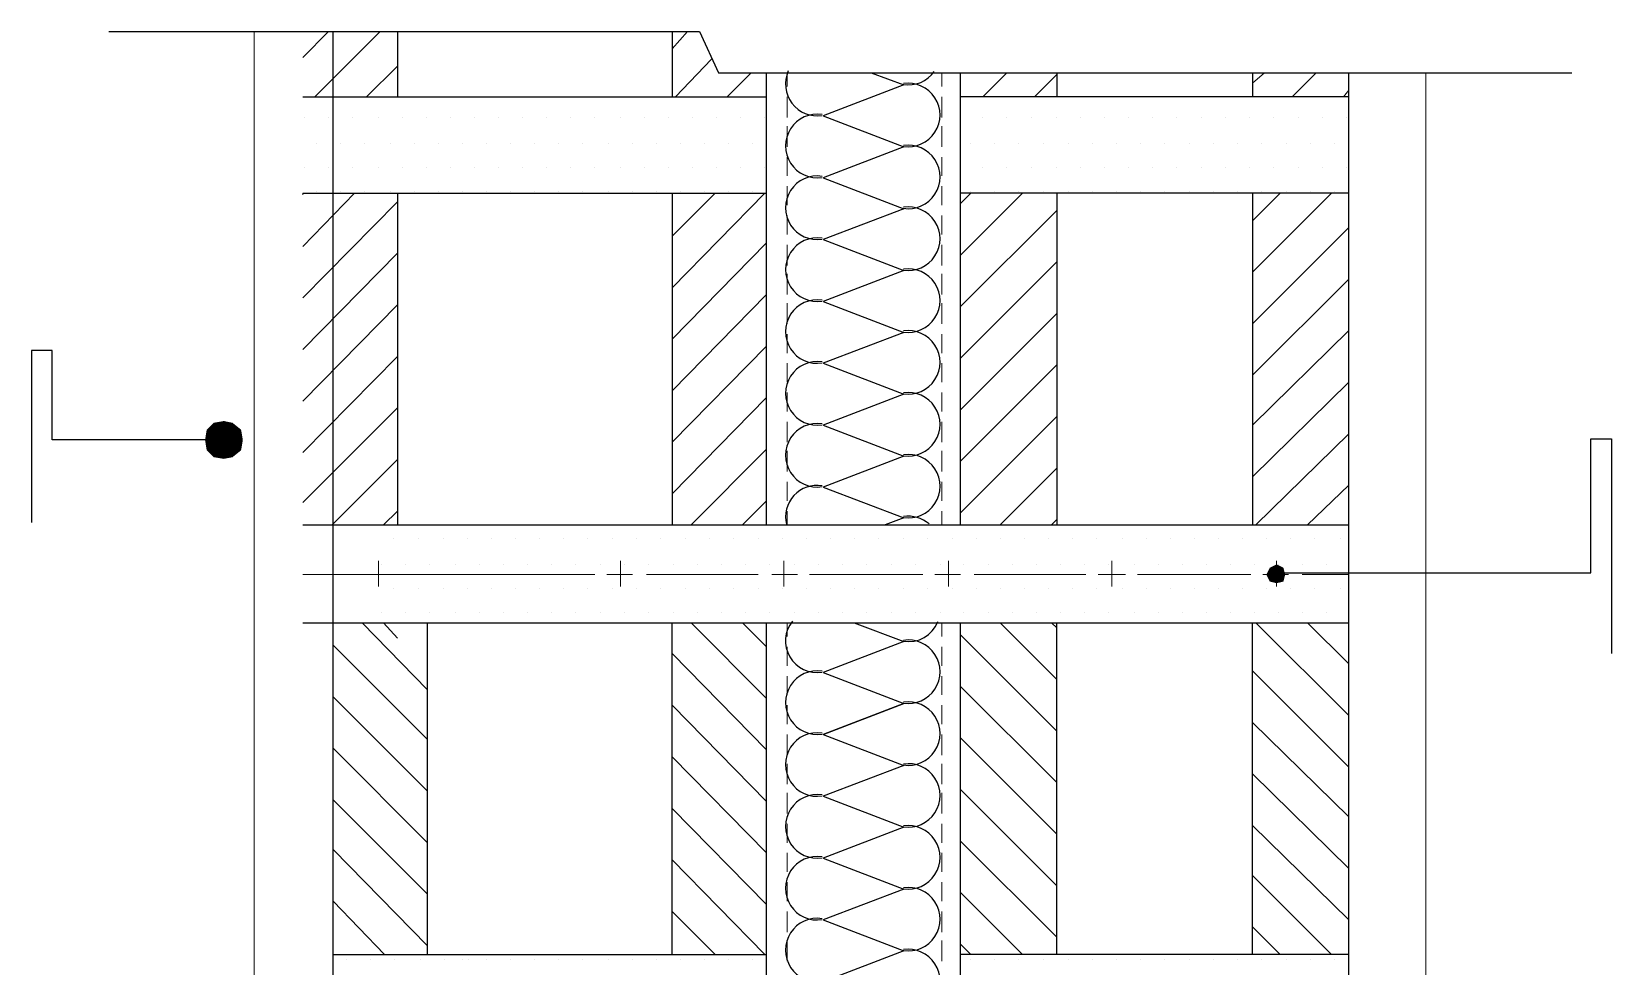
# Model space of a CAD drawing. Header units: inches. Extents: x -351 to 2582, y -266 to 144.
# Drawn here: x 280.664 to 282.249, y -56.048 to -55.111 of the extents above; entities that cross this region are included whole.
import ezdxf

# ---------------------------------------------------------------- set-up
doc = ezdxf.new("R2010")
doc.units = ezdxf.units.IN
doc.header["$MEASUREMENT"] = 0
doc.layers.add('PDF2_Geometry', color=7, linetype='Continuous')
doc.layers.add('WALL', color=7, linetype='Continuous')

# ---------------------------------------------------------------- blocks, each defined once
blk = doc.blocks.new('A$C5888202B')
at = {"layer": 'PDF2_Geometry', "lineweight": 25}
for p, q in [((-0.7315, 0.0423), (-0.0955, 0.0423)), ((-0.4901, -3.8923), (-0.4901, 0.0423)), ((-0.4209, 0.0423), (-0.4209, -0.028)), ((-0.1251, 0.0423), (-0.1251, -0.028)), ((-0.0955, 0.0423), (-0.0752, -0.0021)), ((-0.0752, -0.0021), (0.8438, -0.0021)), ((-0.0234, -0.4884), (-0.0234, -0.0021)), ((0.1245, -0.015), (0.0376, -0.0483)), ((0.0894, -0.0021), (0.1245, -0.015)), ((0.1856, -0.4884), (0.1856, -0.0021)), ((0.2891, -0.0021), (0.2891, -0.028)), ((0.4999, -0.0021), (0.4999, -0.028)), ((0.6034, -3.848), (0.6034, -0.0021)), ((-0.5226, -0.028), (-0.0234, -0.028)), ((0.6034, -0.028), (0.1856, -0.028)), ((0.0376, -0.0483), (0.1245, -0.0816)), ((0.1245, -0.0816), (0.0376, -0.1149)), ((0.1245, -0.0816), (0.0376, -0.1149)), ((0.0376, -0.1149), (0.1245, -0.1482)), ((-0.5226, -0.1315), (-0.0234, -0.1315)), ((-0.4209, -0.1315), (-0.4209, -0.4884)), ((-0.1251, -0.1315), (-0.1251, -0.4884)), ((0.6034, -0.1315), (0.1856, -0.1315)), ((0.2891, -0.1315), (0.2891, -0.4884)), ((0.4999, -0.1315), (0.4999, -0.4884)), ((0.1245, -0.1482), (0.0376, -0.1814)), ((0.0376, -0.1814), (0.1245, -0.2147)), ((0.1245, -0.2147), (0.0376, -0.248)), ((0.0376, -0.248), (0.1245, -0.2813)), ((0.1245, -0.2813), (0.0376, -0.3146)), ((0.0376, -0.3146), (0.1245, -0.3479)), ((0.1245, -0.3479), (0.0376, -0.3811)), ((0.0376, -0.3811), (0.1245, -0.4144)), ((0.1245, -0.4144), (0.0376, -0.4477)), ((0.0376, -0.4477), (0.1245, -0.481)), ((-0.5226, -0.4884), (0.6034, -0.4884)), ((0.1245, -0.481), (0.1042, -0.4884)), ((-0.4246, -0.5032), (-0.4246, -0.5032)), ((-0.3987, -0.5032), (-0.3987, -0.5032)), ((-0.371, -0.5032), (-0.371, -0.5032)), ((-0.3451, -0.5032), (-0.3451, -0.5032)), ((-0.3192, -0.5032), (-0.3192, -0.5032)), ((-0.2933, -0.5032), (-0.2933, -0.5032)), ((-0.2674, -0.5032), (-0.2674, -0.5032)), ((-0.2416, -0.5032), (-0.2416, -0.5032)), ((-0.2157, -0.5032), (-0.2157, -0.5032)), ((-0.1898, -0.5032), (-0.1898, -0.5032)), ((-0.1639, -0.5032), (-0.1639, -0.5032)), ((-0.138, -0.5032), (-0.138, -0.5032)), ((-0.1103, -0.5032), (-0.1103, -0.5032)), ((-0.0844, -0.5032), (-0.0844, -0.5032)), ((-0.0585, -0.5032), (-0.0585, -0.5032)), ((-0.0326, -0.5032), (-0.0326, -0.5032)), ((-0.0067, -0.5032), (-0.0067, -0.5032)), ((0.0191, -0.5032), (0.0191, -0.5032)), ((0.045, -0.5032), (0.045, -0.5032)), ((0.0709, -0.5032), (0.0709, -0.5032)), ((0.0968, -0.5032), (0.0968, -0.5032)), ((0.1245, -0.5032), (0.1245, -0.5032)), ((0.1504, -0.5032), (0.1504, -0.5032)), ((0.1763, -0.5032), (0.1763, -0.5032)), ((0.2022, -0.5032), (0.2022, -0.5032)), ((0.2281, -0.5032), (0.2281, -0.5032)), ((0.254, -0.5032), (0.254, -0.5032)), ((0.2798, -0.5032), (0.2798, -0.5032)), ((0.3057, -0.5032), (0.3057, -0.5032)), ((0.3316, -0.5032), (0.3316, -0.5032)), ((0.3594, -0.5032), (0.3594, -0.5032)), ((0.3852, -0.5032), (0.3852, -0.5032)), ((0.4111, -0.5032), (0.4111, -0.5032)), ((0.437, -0.5032), (0.437, -0.5032)), ((0.4629, -0.5032), (0.4629, -0.5032)), ((0.4888, -0.5032), (0.4888, -0.5032)), ((0.5147, -0.5032), (0.5147, -0.5032)), ((0.5406, -0.5032), (0.5406, -0.5032)), ((0.5664, -0.5032), (0.5664, -0.5032)), ((0.5942, -0.5032), (0.5942, -0.5032)), ((-0.4376, -0.5309), (-0.4376, -0.5309)), ((-0.4117, -0.5309), (-0.4117, -0.5309)), ((-0.3858, -0.5309), (-0.3858, -0.5309)), ((-0.358, -0.5309), (-0.358, -0.5309)), ((-0.3322, -0.5309), (-0.3322, -0.5309)), ((-0.3063, -0.5309), (-0.3063, -0.5309)), ((-0.2804, -0.5309), (-0.2804, -0.5309)), ((-0.2545, -0.5309), (-0.2545, -0.5309)), ((-0.2286, -0.5309), (-0.2286, -0.5309)), ((-0.2027, -0.5309), (-0.2027, -0.5309)), ((-0.1768, -0.5309), (-0.1768, -0.5309)), ((-0.151, -0.5309), (-0.151, -0.5309)), ((-0.1232, -0.5309), (-0.1232, -0.5309)), ((-0.0973, -0.5309), (-0.0973, -0.5309)), ((-0.0715, -0.5309), (-0.0715, -0.5309)), ((-0.0456, -0.5309), (-0.0456, -0.5309)), ((-0.0197, -0.5309), (-0.0197, -0.5309)), ((0.0062, -0.5309), (0.0062, -0.5309)), ((0.0321, -0.5309), (0.0321, -0.5309)), ((0.058, -0.5309), (0.058, -0.5309)), ((0.0839, -0.5309), (0.0839, -0.5309)), ((0.1116, -0.5309), (0.1116, -0.5309)), ((0.1375, -0.5309), (0.1375, -0.5309)), ((0.1634, -0.5309), (0.1634, -0.5309)), ((0.1892, -0.5309), (0.1892, -0.5309)), ((0.2151, -0.5309), (0.2151, -0.5309)), ((0.241, -0.5309), (0.241, -0.5309)), ((0.2669, -0.5309), (0.2669, -0.5309)), ((0.2928, -0.5309), (0.2928, -0.5309)), ((0.3187, -0.5309), (0.3187, -0.5309)), ((0.3446, -0.5309), (0.3446, -0.5309)), ((0.3723, -0.5309), (0.3723, -0.5309)), ((0.3982, -0.5309), (0.3982, -0.5309)), ((0.4241, -0.5309), (0.4241, -0.5309)), ((0.45, -0.5309), (0.45, -0.5309)), ((0.4758, -0.5309), (0.4758, -0.5309)), ((0.5017, -0.5309), (0.5017, -0.5309)), ((0.5276, -0.5309), (0.5276, -0.5309)), ((0.5535, -0.5309), (0.5535, -0.5309)), ((0.5794, -0.5309), (0.5794, -0.5309)), ((-0.4246, -0.5568), (-0.4246, -0.5568)), ((-0.3987, -0.5568), (-0.3987, -0.5568)), ((-0.371, -0.5568), (-0.371, -0.5568)), ((-0.3451, -0.5568), (-0.3451, -0.5568)), ((-0.3192, -0.5568), (-0.3192, -0.5568)), ((-0.2933, -0.5568), (-0.2933, -0.5568)), ((-0.2674, -0.5568), (-0.2674, -0.5568)), ((-0.2416, -0.5568), (-0.2416, -0.5568)), ((-0.2157, -0.5568), (-0.2157, -0.5568)), ((-0.1898, -0.5568), (-0.1898, -0.5568)), ((-0.1639, -0.5568), (-0.1639, -0.5568)), ((-0.138, -0.5568), (-0.138, -0.5568)), ((-0.1103, -0.5568), (-0.1103, -0.5568)), ((-0.0844, -0.5568), (-0.0844, -0.5568)), ((-0.0585, -0.5568), (-0.0585, -0.5568)), ((-0.0326, -0.5568), (-0.0326, -0.5568)), ((-0.0067, -0.5568), (-0.0067, -0.5568)), ((0.0191, -0.5568), (0.0191, -0.5568)), ((0.045, -0.5568), (0.045, -0.5568)), ((0.0709, -0.5568), (0.0709, -0.5568)), ((0.0968, -0.5568), (0.0968, -0.5568)), ((0.1245, -0.5568), (0.1245, -0.5568)), ((0.1504, -0.5568), (0.1504, -0.5568)), ((0.1763, -0.5568), (0.1763, -0.5568)), ((0.2022, -0.5568), (0.2022, -0.5568)), ((0.2281, -0.5568), (0.2281, -0.5568)), ((0.254, -0.5568), (0.254, -0.5568)), ((0.2798, -0.5568), (0.2798, -0.5568)), ((0.3057, -0.5568), (0.3057, -0.5568)), ((0.3316, -0.5568), (0.3316, -0.5568)), ((0.3594, -0.5568), (0.3594, -0.5568)), ((0.3852, -0.5568), (0.3852, -0.5568)), ((0.4111, -0.5568), (0.4111, -0.5568)), ((0.437, -0.5568), (0.437, -0.5568)), ((0.4629, -0.5568), (0.4629, -0.5568)), ((0.4888, -0.5568), (0.4888, -0.5568)), ((0.5147, -0.5568), (0.5147, -0.5568)), ((0.5406, -0.5568), (0.5406, -0.5568)), ((0.5664, -0.5568), (0.5664, -0.5568)), ((0.5942, -0.5568), (0.5942, -0.5568)), ((-0.5226, -0.5938), (0.6034, -0.5938)), ((-0.4376, -0.5827), (-0.4376, -0.5827)), ((-0.4117, -0.5827), (-0.4117, -0.5827)), ((-0.3884, -0.9506), (-0.3884, -0.5938)), ((-0.3858, -0.5827), (-0.3858, -0.5827)), ((-0.358, -0.5827), (-0.358, -0.5827)), ((-0.3322, -0.5827), (-0.3322, -0.5827)), ((-0.3063, -0.5827), (-0.3063, -0.5827)), ((-0.2804, -0.5827), (-0.2804, -0.5827)), ((-0.2545, -0.5827), (-0.2545, -0.5827)), ((-0.2286, -0.5827), (-0.2286, -0.5827)), ((-0.2027, -0.5827), (-0.2027, -0.5827)), ((-0.1768, -0.5827), (-0.1768, -0.5827)), ((-0.151, -0.5827), (-0.151, -0.5827)), ((-0.1251, -0.9506), (-0.1251, -0.5938)), ((-0.1232, -0.5827), (-0.1232, -0.5827)), ((-0.0973, -0.5827), (-0.0973, -0.5827)), ((-0.0715, -0.5827), (-0.0715, -0.5827)), ((-0.0456, -0.5827), (-0.0456, -0.5827)), ((-0.0234, -1.8733), (-0.0234, -0.5938)), ((-0.0197, -0.5827), (-0.0197, -0.5827)), ((0.0062, -0.5827), (0.0062, -0.5827)), ((0.0321, -0.5827), (0.0321, -0.5827)), ((0.058, -0.5827), (0.058, -0.5827)), ((0.0709, -0.5938), (0.1245, -0.6141)), ((0.0839, -0.5827), (0.0839, -0.5827)), ((0.1116, -0.5827), (0.1116, -0.5827)), ((0.1375, -0.5827), (0.1375, -0.5827)), ((0.1634, -0.5827), (0.1634, -0.5827)), ((0.1856, -1.8733), (0.1856, -0.5938)), ((0.1892, -0.5827), (0.1892, -0.5827)), ((0.2151, -0.5827), (0.2151, -0.5827)), ((0.241, -0.5827), (0.241, -0.5827)), ((0.2669, -0.5827), (0.2669, -0.5827)), ((0.2891, -0.9506), (0.2891, -0.5938)), ((0.2928, -0.5827), (0.2928, -0.5827)), ((0.3187, -0.5827), (0.3187, -0.5827)), ((0.3446, -0.5827), (0.3446, -0.5827)), ((0.3723, -0.5827), (0.3723, -0.5827)), ((0.3982, -0.5827), (0.3982, -0.5827)), ((0.4241, -0.5827), (0.4241, -0.5827)), ((0.45, -0.5827), (0.45, -0.5827)), ((0.4758, -0.5827), (0.4758, -0.5827)), ((0.4999, -0.9506), (0.4999, -0.5938)), ((0.5017, -0.5827), (0.5017, -0.5827)), ((0.5276, -0.5827), (0.5276, -0.5827)), ((0.5535, -0.5827), (0.5535, -0.5827)), ((0.5794, -0.5827), (0.5794, -0.5827)), ((0.1245, -0.6141), (0.0376, -0.6474)), ((0.0376, -0.6474), (0.1245, -0.6807)), ((0.0376, -0.7139), (0.1245, -0.6807)), ((0.1245, -0.6807), (0.0376, -0.7139)), ((0.0376, -0.7139), (0.1245, -0.7472)), ((0.1245, -0.7472), (0.0376, -0.7805)), ((0.0376, -0.7805), (0.1245, -0.8138)), ((0.1245, -0.8138), (0.0376, -0.8471)), ((0.0376, -0.8471), (0.1245, -0.8804)), ((0.1245, -0.8804), (0.0376, -0.9136)), ((0.0376, -0.9136), (0.1245, -0.9469)), ((-0.4901, -0.9506), (-0.0234, -0.9506)), ((0.1245, -0.9469), (0.0376, -0.9802)), ((0.6034, -0.9506), (0.1856, -0.9506))]:
    blk.add_line(p, q, dxfattribs=at)
at = {"layer": 'PDF2_Geometry', "lineweight": 18}
for p, q in [((-0.5752, -3.8923), (-0.5752, 0.0423)), ((0.6866, -3.848), (0.6866, -0.0021)), ((-0.4413, -0.5272), (-0.4413, -0.5549)), ((-0.1805, -0.5272), (-0.1805, -0.5549)), ((-0.0049, -0.5272), (-0.0049, -0.5549)), ((0.1726, -0.5272), (0.1726, -0.5549)), ((0.3483, -0.5272), (0.3483, -0.5549)), ((0.5258, -0.5272), (0.5258, -0.5549)), ((-0.5226, -0.542), (-0.2083, -0.542)), ((-0.456, -0.542), (-0.4265, -0.542)), ((-0.1953, -0.542), (-0.1676, -0.542)), ((-0.1528, -0.542), (-0.0326, -0.542)), ((-0.0178, -0.542), (0.0099, -0.542)), ((0.0228, -0.542), (0.1449, -0.542)), ((0.1578, -0.542), (0.1856, -0.542)), ((0.2003, -0.542), (0.3205, -0.542)), ((0.3335, -0.542), (0.3631, -0.542)), ((0.376, -0.542), (0.498, -0.542)), ((0.511, -0.542), (0.5387, -0.542)), ((0.5535, -0.542), (0.6034, -0.542))]:
    blk.add_line(p, q, dxfattribs=at)
at = {"layer": 'PDF2_Geometry', "color": 8, "lineweight": 18, "true_color": 0x7f7f7f}
for p, q in [((-0.5226, 0.0145), (-0.4949, 0.0423)), ((-0.5097, -0.028), (-0.4394, 0.0423)), ((-0.1251, 0.0238), (-0.1084, 0.0423)), ((-0.4542, -0.028), (-0.4209, 0.0053)), ((-0.1214, -0.028), (-0.0826, 0.0127)), ((-0.0659, -0.028), (-0.04, -0.0021)), ((0.2096, -0.028), (0.2355, -0.0021)), ((0.2651, -0.028), (0.2891, -0.0039)), ((0.4999, -0.0132), (0.5128, -0.0021)), ((0.5424, -0.028), (0.5683, -0.0021)), ((0.5979, -0.028), (0.6034, -0.0206)), ((-0.5208, -0.0502), (-0.5208, -0.0502)), ((-0.4949, -0.0502), (-0.4949, -0.0502)), ((-0.469, -0.0502), (-0.469, -0.0502)), ((-0.4413, -0.0502), (-0.4413, -0.0502)), ((-0.4154, -0.0502), (-0.4154, -0.0502)), ((-0.3895, -0.0502), (-0.3895, -0.0502)), ((-0.3636, -0.0502), (-0.3636, -0.0502)), ((-0.3377, -0.0502), (-0.3377, -0.0502)), ((-0.3118, -0.0502), (-0.3118, -0.0502)), ((-0.2859, -0.0502), (-0.2859, -0.0502)), ((-0.2601, -0.0502), (-0.2601, -0.0502)), ((-0.2342, -0.0502), (-0.2342, -0.0502)), ((-0.2083, -0.0502), (-0.2083, -0.0502)), ((-0.1805, -0.0502), (-0.1805, -0.0502)), ((-0.1547, -0.0502), (-0.1547, -0.0502)), ((-0.1288, -0.0502), (-0.1288, -0.0502)), ((-0.1029, -0.0502), (-0.1029, -0.0502)), ((-0.077, -0.0502), (-0.077, -0.0502)), ((-0.0511, -0.0502), (-0.0511, -0.0502)), ((-0.0252, -0.0502), (-0.0252, -0.0502)), ((0.2096, -0.0502), (0.2096, -0.0502)), ((0.2355, -0.0502), (0.2355, -0.0502)), ((0.2614, -0.0502), (0.2614, -0.0502)), ((0.2891, -0.0502), (0.2891, -0.0502)), ((0.315, -0.0502), (0.315, -0.0502)), ((0.3409, -0.0502), (0.3409, -0.0502)), ((0.3668, -0.0502), (0.3668, -0.0502)), ((0.3926, -0.0502), (0.3926, -0.0502)), ((0.4185, -0.0502), (0.4185, -0.0502)), ((0.4444, -0.0502), (0.4444, -0.0502)), ((0.4703, -0.0502), (0.4703, -0.0502)), ((0.4962, -0.0502), (0.4962, -0.0502)), ((0.5221, -0.0502), (0.5221, -0.0502)), ((0.5498, -0.0502), (0.5498, -0.0502)), ((0.5757, -0.0502), (0.5757, -0.0502)), ((0.6016, -0.0502), (0.6016, -0.0502)), ((-0.5078, -0.0779), (-0.5078, -0.0779)), ((-0.4819, -0.0779), (-0.4819, -0.0779)), ((-0.456, -0.0779), (-0.456, -0.0779)), ((-0.4283, -0.0779), (-0.4283, -0.0779)), ((-0.4024, -0.0779), (-0.4024, -0.0779)), ((-0.3765, -0.0779), (-0.3765, -0.0779)), ((-0.3507, -0.0779), (-0.3507, -0.0779)), ((-0.3248, -0.0779), (-0.3248, -0.0779)), ((-0.2989, -0.0779), (-0.2989, -0.0779)), ((-0.273, -0.0779), (-0.273, -0.0779)), ((-0.2471, -0.0779), (-0.2471, -0.0779)), ((-0.2212, -0.0779), (-0.2212, -0.0779)), ((-0.1935, -0.0779), (-0.1935, -0.0779)), ((-0.1676, -0.0779), (-0.1676, -0.0779)), ((-0.1417, -0.0779), (-0.1417, -0.0779)), ((-0.1158, -0.0779), (-0.1158, -0.0779)), ((-0.0899, -0.0779), (-0.0899, -0.0779)), ((-0.0641, -0.0779), (-0.0641, -0.0779)), ((-0.0382, -0.0779), (-0.0382, -0.0779)), ((0.1966, -0.0779), (0.1966, -0.0779)), ((0.2225, -0.0779), (0.2225, -0.0779)), ((0.2484, -0.0779), (0.2484, -0.0779)), ((0.2743, -0.0779), (0.2743, -0.0779)), ((0.302, -0.0779), (0.302, -0.0779)), ((0.3279, -0.0779), (0.3279, -0.0779)), ((0.3538, -0.0779), (0.3538, -0.0779)), ((0.3797, -0.0779), (0.3797, -0.0779)), ((0.4056, -0.0779), (0.4056, -0.0779)), ((0.4315, -0.0779), (0.4315, -0.0779)), ((0.4574, -0.0779), (0.4574, -0.0779)), ((0.4832, -0.0779), (0.4832, -0.0779)), ((0.5091, -0.0779), (0.5091, -0.0779)), ((0.5369, -0.0779), (0.5369, -0.0779)), ((0.5627, -0.0779), (0.5627, -0.0779)), ((0.5886, -0.0779), (0.5886, -0.0779)), ((-0.5208, -0.1038), (-0.5208, -0.1038)), ((-0.4949, -0.1038), (-0.4949, -0.1038)), ((-0.469, -0.1038), (-0.469, -0.1038)), ((-0.4413, -0.1038), (-0.4413, -0.1038)), ((-0.4154, -0.1038), (-0.4154, -0.1038)), ((-0.3895, -0.1038), (-0.3895, -0.1038)), ((-0.3636, -0.1038), (-0.3636, -0.1038)), ((-0.3377, -0.1038), (-0.3377, -0.1038)), ((-0.3118, -0.1038), (-0.3118, -0.1038)), ((-0.2859, -0.1038), (-0.2859, -0.1038)), ((-0.2601, -0.1038), (-0.2601, -0.1038)), ((-0.2342, -0.1038), (-0.2342, -0.1038)), ((-0.2083, -0.1038), (-0.2083, -0.1038)), ((-0.1805, -0.1038), (-0.1805, -0.1038)), ((-0.1547, -0.1038), (-0.1547, -0.1038)), ((-0.1288, -0.1038), (-0.1288, -0.1038)), ((-0.1029, -0.1038), (-0.1029, -0.1038)), ((-0.077, -0.1038), (-0.077, -0.1038)), ((-0.0511, -0.1038), (-0.0511, -0.1038)), ((-0.0252, -0.1038), (-0.0252, -0.1038)), ((0.2096, -0.1038), (0.2096, -0.1038)), ((0.2355, -0.1038), (0.2355, -0.1038)), ((0.2614, -0.1038), (0.2614, -0.1038)), ((0.2891, -0.1038), (0.2891, -0.1038)), ((0.315, -0.1038), (0.315, -0.1038)), ((0.3409, -0.1038), (0.3409, -0.1038)), ((0.3668, -0.1038), (0.3668, -0.1038)), ((0.3926, -0.1038), (0.3926, -0.1038)), ((0.4185, -0.1038), (0.4185, -0.1038)), ((0.4444, -0.1038), (0.4444, -0.1038)), ((0.4703, -0.1038), (0.4703, -0.1038)), ((0.4962, -0.1038), (0.4962, -0.1038)), ((0.5221, -0.1038), (0.5221, -0.1038)), ((0.5498, -0.1038), (0.5498, -0.1038)), ((0.5757, -0.1038), (0.5757, -0.1038)), ((0.6016, -0.1038), (0.6016, -0.1038)), ((-0.5226, -0.1888), (-0.4671, -0.1315)), ((-0.5226, -0.1334), (-0.5226, -0.1315)), ((-0.5078, -0.1297), (-0.5078, -0.1297)), ((-0.4819, -0.1297), (-0.4819, -0.1297)), ((-0.456, -0.1297), (-0.456, -0.1297)), ((-0.4283, -0.1297), (-0.4283, -0.1297)), ((-0.4024, -0.1297), (-0.4024, -0.1297)), ((-0.3765, -0.1297), (-0.3765, -0.1297)), ((-0.3507, -0.1297), (-0.3507, -0.1297)), ((-0.3248, -0.1297), (-0.3248, -0.1297)), ((-0.2989, -0.1297), (-0.2989, -0.1297)), ((-0.273, -0.1297), (-0.273, -0.1297)), ((-0.2471, -0.1297), (-0.2471, -0.1297)), ((-0.2212, -0.1297), (-0.2212, -0.1297)), ((-0.1935, -0.1297), (-0.1935, -0.1297)), ((-0.1676, -0.1297), (-0.1676, -0.1297)), ((-0.1417, -0.1297), (-0.1417, -0.1297)), ((-0.1251, -0.2332), (-0.0252, -0.1315)), ((-0.1251, -0.1777), (-0.0789, -0.1315)), ((-0.1158, -0.1297), (-0.1158, -0.1297)), ((-0.0899, -0.1297), (-0.0899, -0.1297)), ((-0.0641, -0.1297), (-0.0641, -0.1297)), ((-0.0382, -0.1297), (-0.0382, -0.1297)), ((0.1856, -0.1981), (0.2521, -0.1315)), ((0.1856, -0.1426), (0.1966, -0.1315)), ((0.1966, -0.1297), (0.1966, -0.1297)), ((0.2225, -0.1297), (0.2225, -0.1297)), ((0.2484, -0.1297), (0.2484, -0.1297)), ((0.2743, -0.1297), (0.2743, -0.1297)), ((0.302, -0.1297), (0.302, -0.1297)), ((0.3279, -0.1297), (0.3279, -0.1297)), ((0.3538, -0.1297), (0.3538, -0.1297)), ((0.3797, -0.1297), (0.3797, -0.1297)), ((0.4056, -0.1297), (0.4056, -0.1297)), ((0.4315, -0.1297), (0.4315, -0.1297)), ((0.4574, -0.1297), (0.4574, -0.1297)), ((0.4832, -0.1297), (0.4832, -0.1297)), ((0.4999, -0.2166), (0.5849, -0.1315)), ((0.4999, -0.1611), (0.5295, -0.1315)), ((0.5091, -0.1297), (0.5091, -0.1297)), ((0.5369, -0.1297), (0.5369, -0.1297)), ((0.5627, -0.1297), (0.5627, -0.1297)), ((0.5886, -0.1297), (0.5886, -0.1297)), ((-0.5226, -0.2443), (-0.4209, -0.1408)), ((0.1856, -0.2536), (0.2891, -0.15)), ((0.4999, -0.272), (0.6034, -0.1685)), ((-0.1251, -0.2887), (-0.0234, -0.1851)), ((-0.5226, -0.2998), (-0.4209, -0.1962)), ((0.1856, -0.309), (0.2891, -0.2055)), ((0.4999, -0.3275), (0.6034, -0.224)), ((-0.5226, -0.3552), (-0.4209, -0.2517)), ((-0.1251, -0.3442), (-0.0234, -0.2406)), ((0.1856, -0.3645), (0.2891, -0.2609)), ((0.4999, -0.3811), (0.6034, -0.2794)), ((-0.1251, -0.3996), (-0.0234, -0.2961)), ((-0.5226, -0.4107), (-0.4209, -0.3072)), ((0.1856, -0.42), (0.2891, -0.3164)), ((0.4999, -0.4366), (0.6034, -0.3349)), ((-0.1251, -0.4551), (-0.0234, -0.3515)), ((-0.5226, -0.4643), (-0.4209, -0.3626)), ((0.1856, -0.4754), (0.2891, -0.3719)), ((0.5036, -0.4884), (0.6034, -0.3904)), ((-0.1047, -0.4884), (-0.0234, -0.407)), ((-0.4912, -0.4884), (-0.4209, -0.4181)), ((0.2281, -0.4884), (0.2891, -0.4274)), ((0.559, -0.4884), (0.6034, -0.4458)), ((-0.4357, -0.4884), (-0.4209, -0.4736)), ((-0.0493, -0.4884), (-0.0234, -0.4625)), ((0.2835, -0.4884), (0.2891, -0.4828)), ((-0.4587, -0.5938), (-0.3884, -0.6659)), ((-0.4357, -0.5938), (-0.4209, -0.6104)), ((-0.1047, -0.5938), (-0.0234, -0.6751)), ((-0.0493, -0.5938), (-0.0234, -0.6197)), ((0.2281, -0.5938), (0.2891, -0.6548)), ((0.2835, -0.5938), (0.2891, -0.5993)), ((0.5036, -0.5938), (0.6034, -0.6936)), ((0.559, -0.5938), (0.6034, -0.6381)), ((0.1856, -0.6067), (0.2891, -0.7103)), ((-0.4901, -0.6178), (-0.3884, -0.7195)), ((-0.1251, -0.627), (-0.0234, -0.7306)), ((0.4999, -0.6455), (0.6034, -0.7491)), ((0.1856, -0.6622), (0.2891, -0.7657)), ((-0.4901, -0.6733), (-0.3884, -0.775)), ((-0.1251, -0.6825), (-0.0234, -0.7861)), ((0.4999, -0.701), (0.6034, -0.8027)), ((-0.4901, -0.7287), (-0.3884, -0.8304)), ((0.1856, -0.7176), (0.2891, -0.8212)), ((-0.1251, -0.738), (-0.0234, -0.8415)), ((0.4999, -0.7565), (0.6034, -0.8582)), ((0.1856, -0.7731), (0.2891, -0.8767)), ((-0.4901, -0.7842), (-0.3884, -0.8859)), ((-0.1251, -0.7935), (-0.0234, -0.897)), ((0.4999, -0.8119), (0.6034, -0.9136)), ((0.1856, -0.8286), (0.2891, -0.9321)), ((-0.4901, -0.8378), (-0.3884, -0.9414)), ((-0.1251, -0.8489), (-0.0252, -0.9506)), ((0.4999, -0.8656), (0.5849, -0.9506)), ((0.1856, -0.8841), (0.2521, -0.9506)), ((-0.4901, -0.8933), (-0.4347, -0.9506)), ((-0.1251, -0.9044), (-0.0789, -0.9506)), ((0.4999, -0.921), (0.5295, -0.9506)), ((-0.4901, -0.9488), (-0.4901, -0.9506)), ((0.1856, -0.9395), (0.1966, -0.9506))]:
    blk.add_line(p, q, dxfattribs=at)
at = {"layer": 'PDF2_Geometry', "color": 5, "lineweight": 13}
for p, q in [((-0.0012, -0.0169), (-0.0012, -0.0021)), ((0.1652, -0.0169), (0.1652, -0.0021)), ((-0.0012, -0.0502), (-0.0012, -0.028)), ((0.1652, -0.0502), (0.1652, -0.028)), ((-0.0012, -0.0816), (-0.0012, -0.0594)), ((0.1652, -0.0816), (0.1652, -0.0594)), ((-0.0012, -0.113), (-0.0012, -0.0927)), ((0.1652, -0.113), (0.1652, -0.0927)), ((-0.0012, -0.1445), (-0.0012, -0.1241)), ((0.1652, -0.1445), (0.1652, -0.1241)), ((-0.0012, -0.1759), (-0.0012, -0.1556)), ((0.1652, -0.1759), (0.1652, -0.1556)), ((-0.0012, -0.2092), (-0.0012, -0.187)), ((0.1652, -0.2092), (0.1652, -0.187)), ((-0.0012, -0.2406), (-0.0012, -0.2184)), ((0.1652, -0.2406), (0.1652, -0.2184)), ((-0.0012, -0.272), (-0.0012, -0.2499)), ((0.1652, -0.272), (0.1652, -0.2499)), ((-0.0012, -0.3035), (-0.0012, -0.2831)), ((0.1652, -0.3035), (0.1652, -0.2831)), ((-0.0012, -0.3349), (-0.0012, -0.3146)), ((0.1652, -0.3349), (0.1652, -0.3146)), ((-0.0012, -0.3663), (-0.0012, -0.346)), ((0.1652, -0.3663), (0.1652, -0.346)), ((-0.0012, -0.3996), (-0.0012, -0.3774)), ((0.1652, -0.3996), (0.1652, -0.3774)), ((-0.0012, -0.4311), (-0.0012, -0.4089)), ((0.1652, -0.4311), (0.1652, -0.4089)), ((-0.0012, -0.4625), (-0.0012, -0.4421)), ((0.1652, -0.4625), (0.1652, -0.4421)), ((-0.0012, -0.4884), (-0.0012, -0.4736)), ((0.1652, -0.4884), (0.1652, -0.4736)), ((-0.0012, -0.6086), (-0.0012, -0.5938)), ((0.1652, -0.6086), (0.1652, -0.5938)), ((-0.0012, -0.64), (-0.0012, -0.6197)), ((0.1652, -0.64), (0.1652, -0.6197)), ((-0.0012, -0.6714), (-0.0012, -0.6511)), ((0.1652, -0.6714), (0.1652, -0.6511)), ((-0.0012, -0.7029), (-0.0012, -0.6825)), ((0.1652, -0.7029), (0.1652, -0.6825)), ((-0.0012, -0.7361), (-0.0012, -0.7139)), ((0.1652, -0.7361), (0.1652, -0.7139)), ((-0.0012, -0.7676), (-0.0012, -0.7454)), ((0.1652, -0.7676), (0.1652, -0.7454)), ((-0.0012, -0.799), (-0.0012, -0.7768)), ((0.1652, -0.799), (0.1652, -0.7768)), ((-0.0012, -0.8304), (-0.0012, -0.8101)), ((0.1652, -0.8304), (0.1652, -0.8101)), ((-0.0012, -0.8619), (-0.0012, -0.8415)), ((0.1652, -0.8619), (0.1652, -0.8415)), ((-0.0012, -0.8933), (-0.0012, -0.873)), ((0.1652, -0.8933), (0.1652, -0.873)), ((-0.0012, -0.9266), (-0.0012, -0.9044)), ((0.1652, -0.9266), (0.1652, -0.9044)), ((-0.0012, -0.958), (-0.0012, -0.9358)), ((0.1652, -0.958), (0.1652, -0.9358))]:
    blk.add_line(p, q, dxfattribs=at)
at = {"layer": 'PDF2_Geometry', "color": 8, "lineweight": 25, "true_color": 0x7f7f7f}
for p, q in [((-0.7926, -0.3009), (-0.8147, -0.3009)), ((-0.8147, -0.3009), (-0.8147, -0.4858)), ((-0.7926, -0.3971), (-0.7926, -0.3009)), ((-0.6077, -0.3971), (-0.7926, -0.3971)), ((0.8641, -0.5401), (0.8641, -0.3959)), ((0.8641, -0.3959), (0.8863, -0.3959)), ((0.8863, -0.3959), (0.8863, -0.627)), ((0.5258, -0.5401), (0.8641, -0.5401)), ((-0.4753, -0.9562), (-0.4753, -0.9562)), ((-0.4495, -0.9562), (-0.4495, -0.9562)), ((-0.4236, -0.9562), (-0.4236, -0.9562)), ((-0.3958, -0.9562), (-0.3958, -0.9562)), ((-0.3699, -0.9562), (-0.3699, -0.9562)), ((-0.3507, -0.9562), (-0.3507, -0.9562)), ((-0.3441, -0.9562), (-0.3441, -0.9562)), ((-0.3248, -0.9562), (-0.3248, -0.9562)), ((-0.2989, -0.9562), (-0.2989, -0.9562)), ((-0.273, -0.9562), (-0.273, -0.9562)), ((-0.2471, -0.9562), (-0.2471, -0.9562)), ((-0.2212, -0.9562), (-0.2212, -0.9562)), ((-0.1935, -0.9562), (-0.1935, -0.9562)), ((-0.1676, -0.9562), (-0.1676, -0.9562)), ((-0.1417, -0.9562), (-0.1417, -0.9562)), ((-0.1158, -0.9562), (-0.1158, -0.9562)), ((-0.0899, -0.9562), (-0.0899, -0.9562)), ((-0.0641, -0.9562), (-0.0641, -0.9562)), ((-0.0382, -0.9562), (-0.0382, -0.9562)), ((0.1966, -0.9562), (0.1966, -0.9562)), ((0.2225, -0.9562), (0.2225, -0.9562)), ((0.2484, -0.9562), (0.2484, -0.9562)), ((0.2743, -0.9562), (0.2743, -0.9562)), ((0.302, -0.9562), (0.302, -0.9562)), ((0.3279, -0.9562), (0.3279, -0.9562)), ((0.3538, -0.9562), (0.3538, -0.9562)), ((0.3797, -0.9562), (0.3797, -0.9562)), ((0.4056, -0.9562), (0.4056, -0.9562)), ((0.4315, -0.9562), (0.4315, -0.9562)), ((0.4574, -0.9562), (0.4574, -0.9562)), ((0.4832, -0.9562), (0.4832, -0.9562)), ((0.5091, -0.9562), (0.5091, -0.9562)), ((0.5369, -0.9562), (0.5369, -0.9562)), ((0.5627, -0.9562), (0.5627, -0.9562)), ((0.5886, -0.9562), (0.5886, -0.9562))]:
    blk.add_line(p, q, dxfattribs=at)
at = {"layer": 'PDF2_Geometry', "lineweight": 25}
for centre, start, end in [((0.0312, -0.0141), 155.6381, 278.7008), ((0.1292, 0.0192), 261.2987, 324.8276), ((0.1292, -0.0474), 261.2989, 98.7011), ((0.0312, -0.0807), 81.2989, 278.7011), ((0.1292, -0.114), 261.2989, 98.7011), ((0.0312, -0.1472), 81.2989, 278.7011), ((0.1292, -0.1805), 261.2989, 98.7011), ((0.0312, -0.2138), 81.2989, 278.7011), ((0.1292, -0.2471), 261.2989, 98.7011), ((0.0312, -0.2804), 81.2989, 278.7011), ((0.1292, -0.3136), 261.2989, 98.7011), ((0.0312, -0.3469), 81.2989, 278.7011), ((0.1292, -0.3802), 261.2989, 98.7011), ((0.0312, -0.4135), 81.2989, 278.7011), ((0.1292, -0.4468), 261.2989, 98.7011), ((0.0312, -0.4801), 81.2989, 193.3982), ((0.1292, -0.5133), 49.18, 98.701), ((0.0312, -0.6132), 141.5535, 278.701), ((0.1292, -0.5799), 261.2988, 338.4889), ((0.1292, -0.6465), 261.2989, 98.7011), ((0.0312, -0.6797), 81.2989, 278.7011), ((0.1292, -0.713), 261.2989, 98.7011), ((0.0312, -0.7463), 81.2989, 278.7011), ((0.1292, -0.7796), 261.2989, 98.7011), ((0.0312, -0.8129), 81.2989, 278.7011), ((0.1292, -0.8462), 261.2989, 98.7011), ((0.0312, -0.8794), 81.2989, 278.7011), ((0.1292, -0.9127), 261.2989, 98.7011), ((0.0312, -0.946), 81.2989, 278.7011), ((0.1292, -0.9793), 261.2989, 98.7011)]:
    blk.add_arc(centre, 0.0342, start, end, dxfattribs=at)
at = {"layer": 'PDF2_Geometry', "lineweight": -3}
for points in [[(-0.628, -0.3971), (-0.6262, -0.386), (-0.6077, -0.3971)], [(-0.6262, -0.386), (-0.6077, -0.3971), (-0.6188, -0.3786)], [(-0.6077, -0.3971), (-0.6188, -0.3786), (-0.6077, -0.3767)], [(-0.6077, -0.3767), (-0.5984, -0.3786), (-0.6077, -0.3971)], [(-0.5984, -0.3786), (-0.6077, -0.3971), (-0.5892, -0.386)], [(-0.6077, -0.3971), (-0.5892, -0.386), (-0.5873, -0.3971)], [(-0.6077, -0.3971), (-0.6262, -0.4082), (-0.628, -0.3971)], [(-0.6188, -0.4156), (-0.6077, -0.3971), (-0.6262, -0.4082)], [(-0.6077, -0.4174), (-0.6188, -0.4156), (-0.6077, -0.3971)], [(-0.5873, -0.3971), (-0.5892, -0.4082), (-0.6077, -0.3971)], [(-0.5892, -0.4082), (-0.6077, -0.3971), (-0.5984, -0.4156)], [(-0.6077, -0.3971), (-0.5984, -0.4156), (-0.6077, -0.4174)], [(0.5184, -0.5346), (0.5147, -0.542), (0.5258, -0.542)], [(0.5147, -0.542), (0.5258, -0.542), (0.5184, -0.5494)], [(0.5258, -0.542), (0.5258, -0.5309), (0.5184, -0.5346)], [(0.5258, -0.542), (0.5184, -0.5494), (0.5258, -0.5512)], [(0.5332, -0.5346), (0.5258, -0.542), (0.5258, -0.5309)], [(0.535, -0.542), (0.5332, -0.5346), (0.5258, -0.542)], [(0.5258, -0.5512), (0.5332, -0.5494), (0.5258, -0.542)], [(0.5332, -0.5494), (0.5258, -0.542), (0.535, -0.542)]]:
    blk.add_solid(points, dxfattribs=at)

msp = doc.modelspace()

# ---------------------------------------------------------------- block references
at = {"layer": 'WALL', "color": 0, "ltscale": 0.5, "xscale": 0.932005603524069, "yscale": 0.932005603524069, "zscale": 0.932005603524069}
msp.add_blockref('A$C5888202B', (281.4229, -55.15), dxfattribs=at)

doc.saveas('drawing.dxf')
